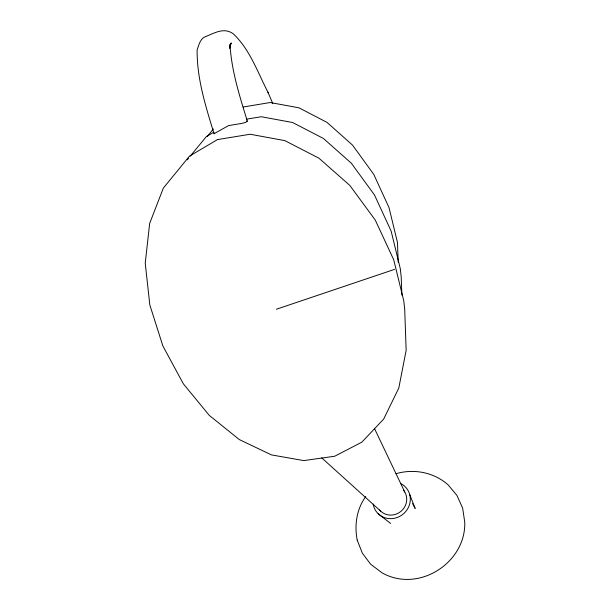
<?xml version="1.0" encoding="UTF-8"?>
<svg xmlns="http://www.w3.org/2000/svg" width="610" height="610" viewBox="0 0 610 610"><rect width="100%" height="100%" fill="white"/><g stroke="black" fill="none" stroke-linecap="round" stroke-linejoin="round"><path stroke-width="0.91" d="M229.612 48.167L230 44.56C231.487 70.836 239.646 96.166 247.325 121.169L245.708 122.335L242.086 123.342L228.491 125.614L214.049 133.735L214.674 132.988M229.68 48.022L231.259 42.913L230.145 44.804M365.748 496.563C356.652 508.923 354.235 525.256 357.224 540.132L357.269 540.262M187.262 159.828L188.437 158.379M190.19 156.213L206.279 136.671L213.645 132.294M207.438 136.282L213.393 128.931M217.435 139.599L189.458 156.152L163.32 188.132L149.663 223.458L145.226 263.177L149.831 304.962L162.855 345.923L183.305 383.743L209.299 415.41L239.303 439.558L271.435 454.9L303.765 460.596L334.684 456.242L361.821 442.189L383.69 419.039L398.81 388.029L406.153 350.285L404.704 309.316L403.805 301.012L393.709 259.761L375.28 220.103L349.804 185.402L318.9 158.158L284.817 140.613L250.161 134.246L217.625 139.568M276.361 309.255L394.571 269.361M395.989 473.718C413.893 468.427 433.923 472.331 448.007 484.736L456.959 495.457L462.654 508.191L464.774 522.312C465.857 563.304 417.995 593.347 381.967 572.775L370.697 564.258L362.332 553.171L357.224 540.132M243.207 107.002L270.184 102.526L298.953 107.817L327.051 122.412L352.549 145.134L373.77 174.391L389.02 207.606L397.468 242.452L398.2 262.315M246.41 119.179L261.271 116.739L292.594 122.511L323.399 138.447L351.345 163.228L374.487 194.986L391.124 231.037L400.32 268.796L401.228 277.192L401.876 295.095M246.669 120.978L247.325 121.169M378.177 513.75L390.613 523.456M321.691 457.836L380.671 511.119M412.566 503.616L415.174 508.473L409.707 494.504M268.385 93.223L267.935 92.186C257.649 72.293 249.887 49.441 233.272 33.786C223.756 27 214.529 33.131 205.059 36.798C199.996 39.025 198.822 45.216 197.129 49.921C196.824 78.675 205.753 106.506 214.049 133.735M374.403 428.357L404.743 491.973M267.935 92.186L272.822 103.685M403.401 490.112A15.494 14.625 -39.1 0 1 400.983 511.325A15.494 14.625 -39.1 0 1 379.633 509.998M401.052 483.761A19.108 18.033 -39.1 0 1 402.181 514.848A19.108 18.033 -39.1 0 1 373.183 504.104"/></g></svg>
